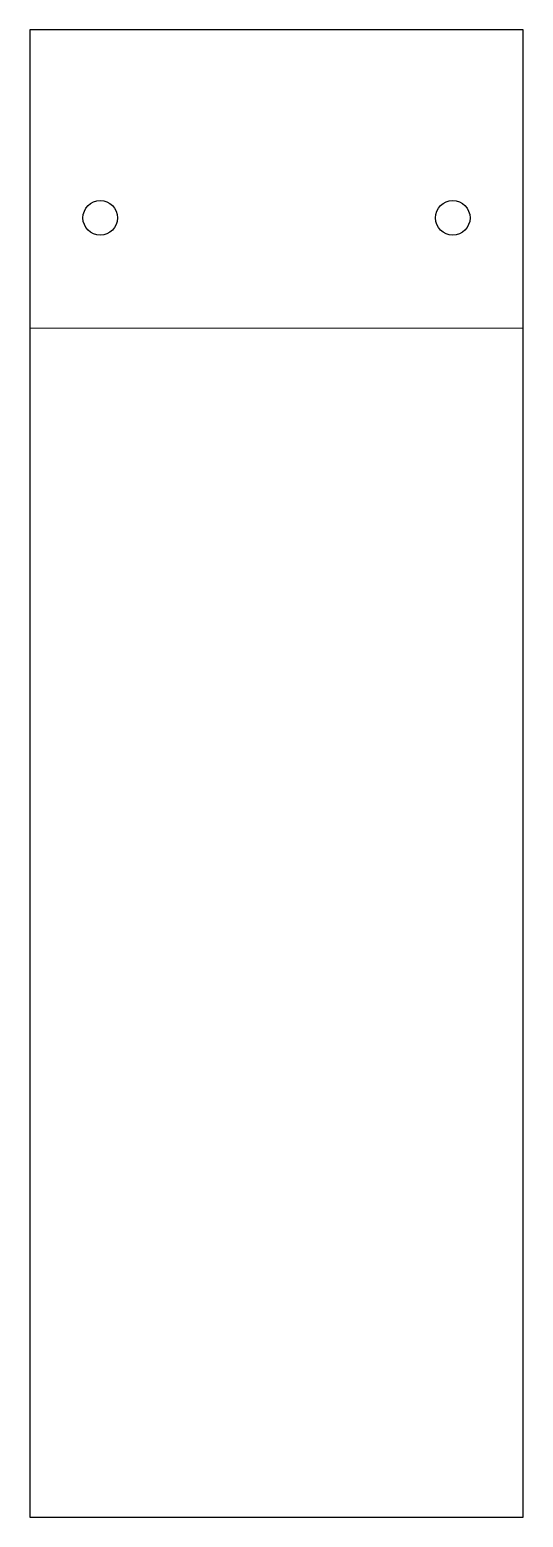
# Model space of a CAD drawing. Header units: millimetres. Extents: x 0 to 42, y -127 to 0.
import ezdxf

# ---------------------------------------------------------------- set-up
doc = ezdxf.new("R2010")
doc.units = ezdxf.units.MM

msp = doc.modelspace()

# ---------------------------------------------------------------- linework, layer by layer
at = {"color": 7, "linetype": 'Continuous', "lineweight": 25}
for p, q in [((42, 0), (0, 0)), ((0, 0), (0, -126.6)), ((42, -126.6), (42, 0)), ((0, -126.6), (42, -126.6))]:
    msp.add_line(p, q, dxfattribs=at)
at = {"color": 8, "linetype": 'Continuous', "lineweight": 0}
msp.add_line((0, -25.4), (42, -25.4), dxfattribs=at)
at = {"color": 7, "linetype": 'Continuous', "lineweight": 25}
for centre in [(6, -16.01), (36, -16.01)]:
    msp.add_circle(centre, 1.47, dxfattribs=at)

doc.saveas('drawing.dxf')
